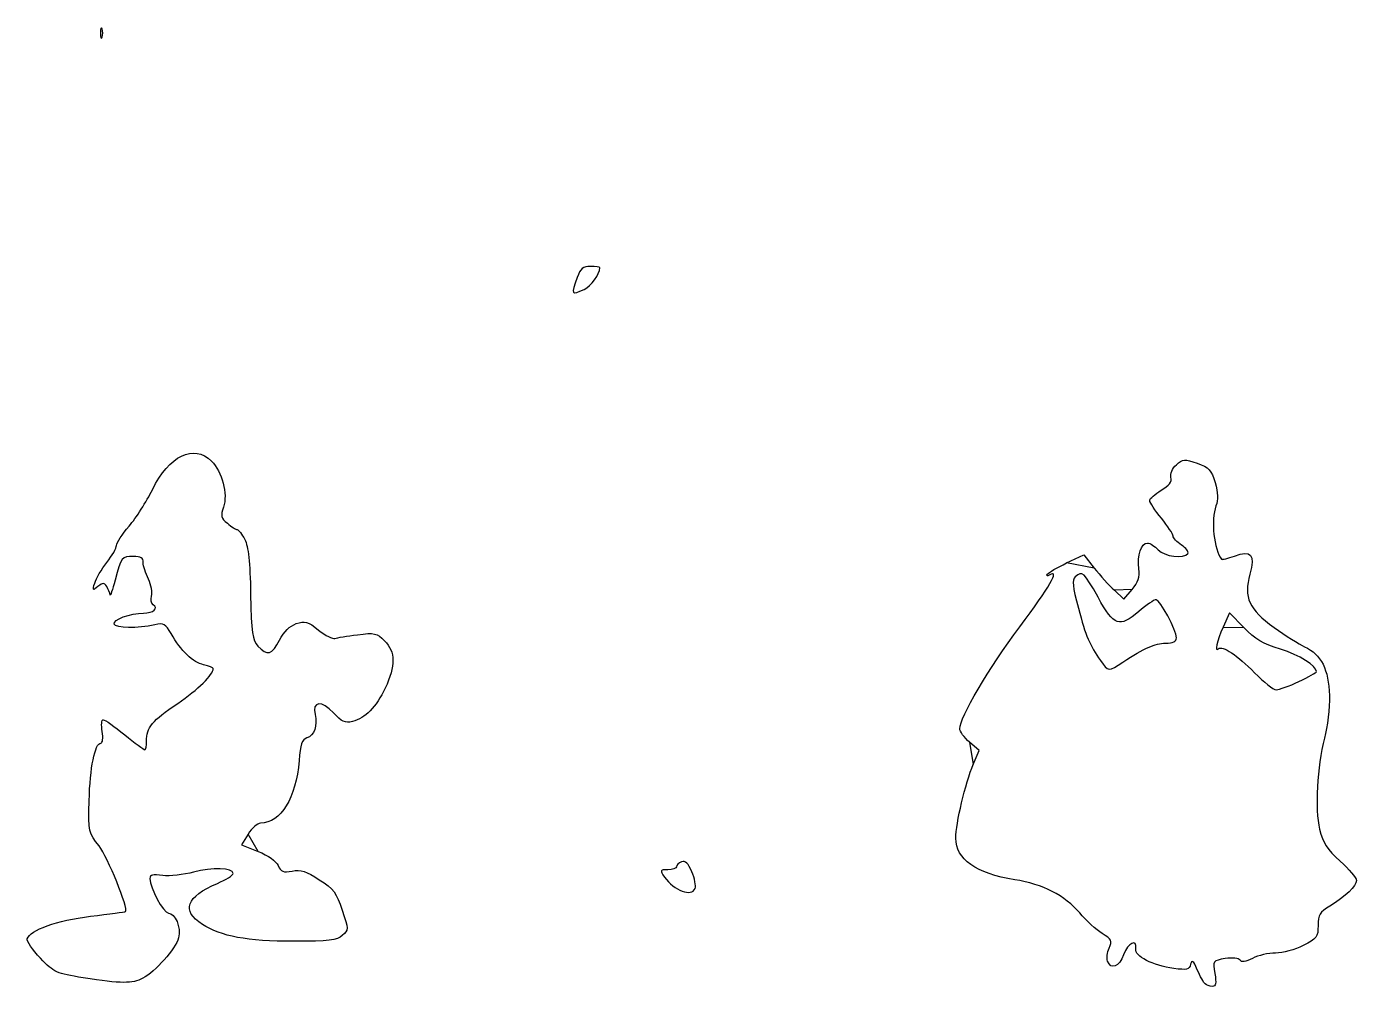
# Model space of a CAD drawing. Extents: x 18 to 281, y 18 to 207.
# Drawn here: x 168.7 to 281.3, y 126.2 to 207.5 of the extents above; entities that cross this region are included whole.
import ezdxf

# ---------------------------------------------------------------- set-up
doc = ezdxf.new("R2010")
doc.units = 0
doc.layers.get('0').update_dxf_attribs({"linetype": 'CONTINUOUS'})

msp = doc.modelspace()

# ---------------------------------------------------------------- linework, layer by layer
at = {"color": 7}
for points in [[(175.073773, 207.27982), (175.073773, 207.27982)], [(215.905797, 185.227053), (215.905797, 185.227053)], [(256.743982, 162.059645), (258.204809, 162.743862), (259.090835, 161.623965)], [(260.790608, 159.749741), (261.604354, 158.995412), (262.295584, 159.81689)], [(271.75175, 156.593266), (270.544411, 157.846762), (269.994058, 156.634124)], [(261.50568, 153.658655), (261.50568, 153.658655)], [(276.416307, 152.024594), (276.416307, 152.024594)], [(248.846408, 145.010547), (249.3398, 146.170718), (248.519998, 146.890082)], [(187.439057, 139.112284), (186.867921, 138.205932), (188.285724, 137.64122)], [(225.28994, 134.5041), (225.28994, 134.5041)], [(173.475752, 126.941445), (173.475752, 126.941445)], [(268.465678, 126.423155), (268.465678, 126.423155)]]:
    msp.add_lwpolyline(points, close=True, dxfattribs=at)
for points in [[(175.073773, 207.27982), (174.995479, 207.473848), (174.931423, 207.315098), (174.931423, 206.927042)], [(175.073773, 206.574265), (175.152064, 206.768292), (175.152064, 207.085792), (175.073773, 207.27982)], [(174.931423, 206.927042), (174.931423, 206.538987), (174.995479, 206.380237), (175.073773, 206.574265)], [(216.430225, 187.171488), (215.791694, 187.171488), (215.575281, 186.991811), (215.301336, 186.234228)], [(215.905797, 185.227053), (216.472522, 185.48527), (217.220196, 186.518615), (217.220196, 187.043655)], [(217.220196, 187.043655), (217.220196, 187.113963), (216.864709, 187.171488), (216.430225, 187.171488)], [(215.301336, 186.234228), (214.773352, 184.774115), (214.803059, 184.724613), (215.905797, 185.227053)], [(179.333556, 168.262599), (180.739206, 171.141636), (182.857137, 172.171315), (184.33452, 170.693929)], [(184.33452, 170.693929), (185.247551, 169.780901), (185.737729, 167.902416), (185.351818, 166.795396)], [(265.583207, 169.310279), (265.501292, 169.62352), (265.687158, 170.055749), (266.041767, 170.376667)], [(266.041767, 170.376667), (266.593605, 170.876073), (266.724395, 170.885767), (267.795513, 170.506681)], [(267.795513, 170.506681), (268.800879, 170.150863), (269.000311, 169.93502), (269.313426, 168.863859)], [(264.753906, 168.21297), (265.447111, 168.621972), (265.681945, 168.932699), (265.583207, 169.310279)], [(177.367943, 165.188976), (177.956427, 165.870523), (178.840954, 167.253655), (179.333556, 168.262599)], [(263.786863, 167.346568), (263.786863, 167.509275), (264.222032, 167.899159), (264.753906, 168.21297)], [(269.313426, 168.863859), (269.566271, 167.998888), (269.590365, 167.410948), (269.394119, 166.894787)], [(185.351818, 166.795396), (185.095142, 166.059093), (185.139423, 165.877178), (185.686429, 165.420751)], [(264.77464, 165.845281), (264.231363, 166.508278), (263.786863, 167.183858), (263.786863, 167.346568)], [(269.394119, 166.894787), (268.942453, 165.706817), (269.212023, 163.159), (269.87174, 162.38058)], [(265.762418, 164.341054), (265.762418, 164.505378), (265.317918, 165.182282), (264.77464, 165.845281)], [(176.297974, 163.549649), (176.297974, 163.769731), (176.779459, 164.507429), (177.367943, 165.188976)], [(185.686429, 165.420751), (186.033167, 165.131428), (186.40885, 164.890487), (186.521282, 164.885322)], [(186.521282, 164.885322), (186.633711, 164.880157), (186.918806, 164.502505), (187.154826, 164.046095)], [(175.479916, 162.107761), (175.929846, 162.680698), (176.297974, 163.329569), (176.297974, 163.549649)], [(187.154826, 164.046095), (187.463238, 163.449689), (187.604208, 162.147908), (187.655962, 159.418381)], [(262.862308, 161.562268), (262.710806, 162.686481), (263.065469, 163.747044), (263.592917, 163.747044)], [(263.592917, 163.747044), (263.806694, 163.747044), (264.211469, 163.493044), (264.492418, 163.182599)], [(266.46555, 163.581568), (266.078829, 163.834959), (265.762418, 164.176727), (265.762418, 164.341054)], [(267.01334, 162.869507), (267.098777, 163.007748), (266.852273, 163.328178), (266.46555, 163.581568)], [(177.725739, 162.618155), (176.746967, 162.618155), (176.704972, 162.563477), (176.177335, 160.602066)], [(178.555752, 162.097071), (178.555752, 162.485581), (178.344579, 162.618155), (177.725739, 162.618155)], [(264.492418, 163.182599), (265.01769, 162.602181), (266.717639, 162.39105), (267.01334, 162.869507)], [(269.87174, 162.38058), (269.916704, 162.327525), (270.407418, 162.448257), (270.962216, 162.648875)], [(270.962216, 162.648875), (272.393052, 163.166273), (272.729853, 162.767193), (272.26464, 161.105621)], [(174.451428, 160.362635), (174.567164, 160.749474), (175.029983, 161.53478), (175.479916, 162.107761)], [(178.998745, 160.687983), (178.755096, 161.176386), (178.555752, 161.810474), (178.555752, 162.097071)], [(252.775243, 156.650058), (255.307973, 160.026133), (256.216164, 161.619672), (255.27659, 161.038983)], [(255.27659, 161.038983), (255.097384, 160.928228), (255.02555, 160.95862), (255.116959, 161.106522)], [(255.116959, 161.106522), (255.208365, 161.254423), (255.940526, 161.683327), (256.743982, 162.059645)], [(259.412418, 159.152313), (258.23722, 161.273388), (258.068595, 161.423971), (257.482103, 160.876107)], [(259.090835, 161.623965), (259.57815, 161.008023), (260.343049, 160.164622), (260.790608, 159.749741)], [(262.295584, 159.81689), (262.811373, 160.429871), (262.955213, 160.872864), (262.862308, 161.562268)], [(272.26464, 161.105621), (271.717208, 159.150383), (272.189313, 158.115553), (274.317576, 156.605673)], [(174.726552, 160.062266), (174.283949, 159.694936), (174.259613, 159.721505), (174.451428, 160.362635)], [(175.468494, 160.060008), (175.246276, 160.411188), (175.147388, 160.411485), (174.726552, 160.062266)], [(175.747779, 159.372599), (175.735192, 159.527821), (175.60951, 159.837154), (175.468494, 160.060008)], [(176.177335, 160.602066), (175.953671, 159.770637), (175.760372, 159.217377), (175.747779, 159.372599)], [(179.269486, 159.257263), (179.364225, 159.555759), (179.242393, 160.199581), (178.998745, 160.687983)], [(257.482103, 160.876107), (257.19902, 160.611668), (257.251759, 160.081098), (257.744567, 158.235622)], [(179.395541, 158.530183), (179.231473, 158.631582), (179.174747, 158.958768), (179.269486, 159.257263)], [(187.655962, 159.418381), (187.718085, 156.142072), (187.801806, 155.539017), (188.265602, 155.027111)], [(262.850562, 157.950239), (261.220196, 156.554703), (260.763097, 156.71452), (259.412418, 159.152313)], [(264.320861, 158.949266), (264.154121, 158.949266), (263.492488, 158.499703), (262.850562, 157.950239)], [(266.04464, 155.713091), (266.04464, 156.364881), (264.668042, 158.949266), (264.320861, 158.949266)], [(176.09912, 156.871075), (175.970218, 157.250257), (177.460882, 157.820377), (178.581208, 157.820377)], [(178.581208, 157.820377), (179.422874, 157.820377), (179.888015, 158.225815), (179.395541, 158.530183)], [(257.744567, 158.235622), (258.383089, 155.844463), (258.689489, 155.116773), (259.612762, 153.79871)], [(179.543529, 156.82847), (178.090195, 156.508509), (176.214487, 156.531711), (176.09912, 156.871075)], [(180.924028, 156.077068), (180.451898, 156.906476), (180.292333, 156.993325), (179.543529, 156.82847)], [(190.110971, 155.53145), (190.470553, 156.236286), (190.972615, 156.734335), (191.513686, 156.922953)], [(191.513686, 156.922953), (192.256193, 157.181793), (192.48164, 157.117167), (193.410078, 156.379339)], [(247.700196, 148.025564), (247.700196, 148.990084), (250.1429, 153.141195), (252.775243, 156.650058)], [(269.994058, 156.634124), (269.461598, 155.46092), (269.246308, 154.436857), (269.608198, 154.798751)], [(274.850801, 154.758915), (273.379977, 155.210535), (272.69046, 155.618665), (271.75175, 156.593266)], [(274.317576, 156.605673), (275.277851, 155.924414), (276.439788, 155.188776), (276.899661, 154.97092)], [(183.675415, 153.43722), (182.78795, 153.63214), (181.747547, 154.630366), (180.924028, 156.077068)], [(188.265602, 155.027111), (189.041699, 154.170507), (189.477421, 154.289591), (190.110971, 155.53145)], [(193.410078, 156.379339), (193.989616, 155.918781), (194.611066, 155.598478), (194.791079, 155.667555)], [(194.791079, 155.667555), (194.971091, 155.736631), (195.828909, 155.881925), (196.697338, 155.990428)], [(196.697338, 155.990428), (198.148519, 156.171742), (198.334816, 156.129191), (198.999359, 155.464648)], [(198.999359, 155.464648), (199.920011, 154.543997), (199.935646, 153.345337), (199.051458, 151.470377)], [(265.127418, 155.266822), (265.757525, 155.276135), (266.04464, 155.415829), (266.04464, 155.713091)], [(261.50568, 153.658655), (263.34271, 154.866253), (264.214438, 155.253329), (265.127418, 155.266822)], [(269.608198, 154.798751), (269.918169, 155.108721), (271.221979, 154.240569), (272.666254, 152.76252)], [(277.897974, 152.868506), (277.897974, 153.379924), (276.483008, 154.257742), (274.850801, 154.758915)], [(276.899661, 154.97092), (278.303479, 154.305892), (278.949441, 153.034004), (278.994111, 150.846988)], [(184.482418, 153.131356), (184.482418, 153.202095), (184.119266, 153.339735), (183.675415, 153.43722)], [(259.612762, 153.79871), (260.268384, 152.862746), (260.29224, 152.860982), (261.50568, 153.658655)], [(181.47934, 150.173557), (183.212785, 151.343275), (184.482418, 152.593765), (184.482418, 153.131356)], [(272.666254, 152.76252), (273.436529, 151.974228), (274.262029, 151.330508), (274.500698, 151.332023)], [(274.500698, 151.332023), (274.739365, 151.333434), (275.60139, 151.645197), (276.416307, 152.024594)], [(276.416307, 152.024594), (277.231224, 152.403993), (277.897974, 152.783752), (277.897974, 152.868506)], [(199.051458, 151.470377), (198.285439, 149.846005), (197.36945, 148.91254), (196.274986, 148.640938)], [(178.837974, 146.973375), (178.837974, 148.143366), (179.299653, 148.70272), (181.47934, 150.173557)], [(194.674326, 149.364254), (193.693841, 150.437748), (192.825339, 150.368356), (193.108747, 149.239165)], [(278.994111, 150.846988), (279.015644, 149.792851), (278.833755, 148.168377), (278.589915, 147.237044)], [(175.082643, 147.801488), (174.99448, 148.344766), (175.036421, 148.789266), (175.175844, 148.789266)], [(175.175844, 148.789266), (175.315268, 148.789266), (176.130989, 148.217766), (176.988557, 147.519266)], [(193.108747, 149.239165), (193.341035, 148.313659), (193.035499, 147.443619), (192.408288, 147.244548)], [(196.274986, 148.640938), (195.643444, 148.484215), (195.361927, 148.611426), (194.674326, 149.364254)], [(174.968462, 146.81371), (175.124533, 146.81371), (175.17379, 147.239823), (175.082643, 147.801488)], [(176.988557, 147.519266), (177.846129, 146.820766), (178.613071, 146.249266), (178.692875, 146.249266)], [(248.519998, 146.890082), (248.069108, 147.285733), (247.700196, 147.796702), (247.700196, 148.025564)], [(173.979451, 141.932725), (174.042781, 144.686508), (174.473805, 146.81371), (174.968462, 146.81371)], [(178.692875, 146.249266), (178.772679, 146.249266), (178.837974, 146.575114), (178.837974, 146.973375)], [(192.408288, 147.244548), (192.008387, 147.117627), (191.865498, 146.697565), (191.755322, 145.325011)], [(278.589915, 147.237044), (277.946866, 144.780957), (277.754419, 141.250769), (278.169297, 139.521362)], [(191.755322, 145.325011), (191.501028, 142.157052), (190.213482, 140.068472), (188.490804, 140.029506)], [(247.361529, 138.762119), (247.361529, 140.004032), (248.177502, 143.437675), (248.846408, 145.010547)], [(174.822358, 138.102862), (173.931718, 139.211143), (173.918265, 139.272261), (173.979451, 141.932725)], [(188.490804, 140.029506), (188.226469, 140.023523), (187.753182, 139.610775), (187.439057, 139.112284)], [(252.354348, 135.243), (249.084394, 135.765379), (247.361529, 136.979716), (247.361529, 138.762119)], [(278.169297, 139.521362), (278.450184, 138.350492), (278.787843, 137.824543), (279.901421, 136.823343)], [(177.062672, 132.547185), (177.342995, 132.729735), (175.532773, 137.218843), (174.822358, 138.102862)], [(188.285724, 137.64122), (189.13613, 137.3025), (189.815058, 136.822403), (189.982213, 136.441558)], [(186.175625, 135.764981), (186.175625, 136.252334), (184.345374, 136.320747), (182.819181, 135.890443)], [(189.982213, 136.441558), (190.214975, 135.911232), (190.410392, 135.834656), (191.168209, 135.976826)], [(223.711307, 136.341293), (223.711307, 136.20268), (223.386605, 136.089266), (222.98975, 136.089266)], [(224.150242, 136.761756), (223.908826, 136.669117), (223.711307, 136.479909), (223.711307, 136.341293)], [(225.01446, 135.912338), (224.711918, 136.636427), (224.462492, 136.881579), (224.150242, 136.761756)], [(279.901421, 136.823343), (280.662191, 136.139343), (281.28464, 135.398995), (281.28464, 135.178125)], [(180.208626, 135.607326), (179.375966, 135.719027), (179.120196, 135.656537), (179.120196, 135.341371)], [(179.120196, 135.341371), (179.120196, 134.556746), (180.26505, 132.420377), (180.685522, 132.420377)], [(182.819181, 135.890443), (181.982082, 135.654426), (180.807332, 135.527023), (180.208626, 135.607326)], [(184.835069, 134.930174), (185.572375, 135.246197), (186.175625, 135.621861), (186.175625, 135.764981)], [(191.168209, 135.976826), (191.887842, 136.111829), (192.363925, 135.960146), (193.469762, 135.243601)], [(193.469762, 135.243601), (194.681975, 134.458115), (194.935303, 134.122693), (195.410136, 132.674447)], [(222.98975, 136.089266), (222.301678, 136.089266), (222.288467, 136.060315), (222.705095, 135.465495)], [(222.705095, 135.465495), (223.506736, 134.320994), (225.005731, 133.763461), (225.28994, 134.5041)], [(225.28994, 134.5041), (225.372332, 134.718812), (225.248368, 135.352522), (225.01446, 135.912338)], [(257.860196, 132.427441), (256.600887, 133.915652), (254.755286, 134.859449), (252.354348, 135.243)], [(281.28464, 135.178125), (281.28464, 134.696338), (280.376506, 133.826115), (279.026863, 133.014596)], [(183.565069, 131.466471), (181.762756, 132.623969), (182.19315, 133.797796), (184.835069, 134.930174)], [(279.026863, 133.014596), (278.179129, 132.504869), (278.039085, 132.270596), (278.039085, 131.362188)], [(168.741197, 130.239412), (168.969377, 130.984715), (171.246611, 131.795828), (174.104368, 132.149686)], [(174.104368, 132.149686), (175.698906, 132.347126), (177.030143, 132.526001), (177.062672, 132.547185)], [(180.685522, 132.420377), (181.270289, 132.420377), (181.769783, 131.2021), (181.547739, 130.317407)], [(195.410136, 132.674447), (195.949926, 131.02809), (195.949934, 131.002995), (195.410701, 130.515109)], [(259.752293, 130.696315), (259.254916, 131.006404), (258.403474, 131.785411), (257.860196, 132.427441)], [(191.29655, 130.027621), (187.340962, 130.034422), (185.164075, 130.439541), (183.565069, 131.466471)], [(260.350192, 129.459998), (260.623338, 130.059489), (260.558415, 130.193734), (259.752293, 130.696315)], [(278.039085, 131.362188), (278.039085, 130.39206), (277.933977, 130.250706), (276.77984, 129.66871)], [(169.855983, 128.602938), (169.184501, 129.31241), (168.682848, 130.048824), (168.741197, 130.239412)], [(181.547739, 130.317407), (181.32094, 129.413762), (179.578229, 127.445787), (178.52042, 126.898773)], [(195.410701, 130.515109), (194.951009, 130.099094), (194.304192, 130.022453), (191.29655, 130.027621)], [(262.599791, 129.386488), (262.751361, 130.289204), (261.930518, 129.896475), (261.567512, 128.892599)], [(276.77984, 129.66871), (276.087256, 129.31946), (275.033198, 129.03371), (274.437492, 129.03371)], [(173.475752, 126.941445), (171.179851, 127.297036), (171.024446, 127.368368), (169.855983, 128.602938)], [(260.213128, 128.346152), (260.11998, 128.588883), (260.18166, 129.090115), (260.350192, 129.459998)], [(261.567512, 128.892599), (261.195456, 127.863693), (260.50514, 127.585176), (260.213128, 128.346152)], [(265.823793, 127.730879), (264.030632, 127.976661), (262.495442, 128.765021), (262.599791, 129.386488)], [(267.811707, 127.622599), (267.461949, 128.406127), (267.344723, 128.501095), (267.244793, 128.081876)], [(270.177743, 128.56234), (269.118303, 128.390419), (269.113866, 128.38406), (269.29693, 127.300519)], [(271.428365, 128.434476), (271.317424, 128.613981), (270.813476, 128.665506), (270.177743, 128.56234)], [(272.484286, 128.583763), (271.895686, 128.279387), (271.554064, 128.231087), (271.428365, 128.434476)], [(274.437492, 129.03371), (273.841786, 129.03371), (272.962841, 128.831233), (272.484286, 128.583763)], [(267.244793, 128.081876), (267.136245, 127.626514), (266.939604, 127.57794), (265.823793, 127.730879)], [(268.465678, 126.423155), (268.348508, 126.539571), (268.054221, 127.079321), (267.811707, 127.622599)], [(269.29693, 127.300519), (269.438738, 126.461159), (269.388963, 126.211488), (269.079816, 126.211488)], [(178.52042, 126.898773), (177.607742, 126.426809), (176.751773, 126.434051), (173.475752, 126.941445)], [(269.079816, 126.211488), (268.859212, 126.211488), (268.582848, 126.306738), (268.465678, 126.423155)]]:
    msp.add_open_spline(points, degree=3, dxfattribs=at)

doc.saveas('drawing.dxf')
